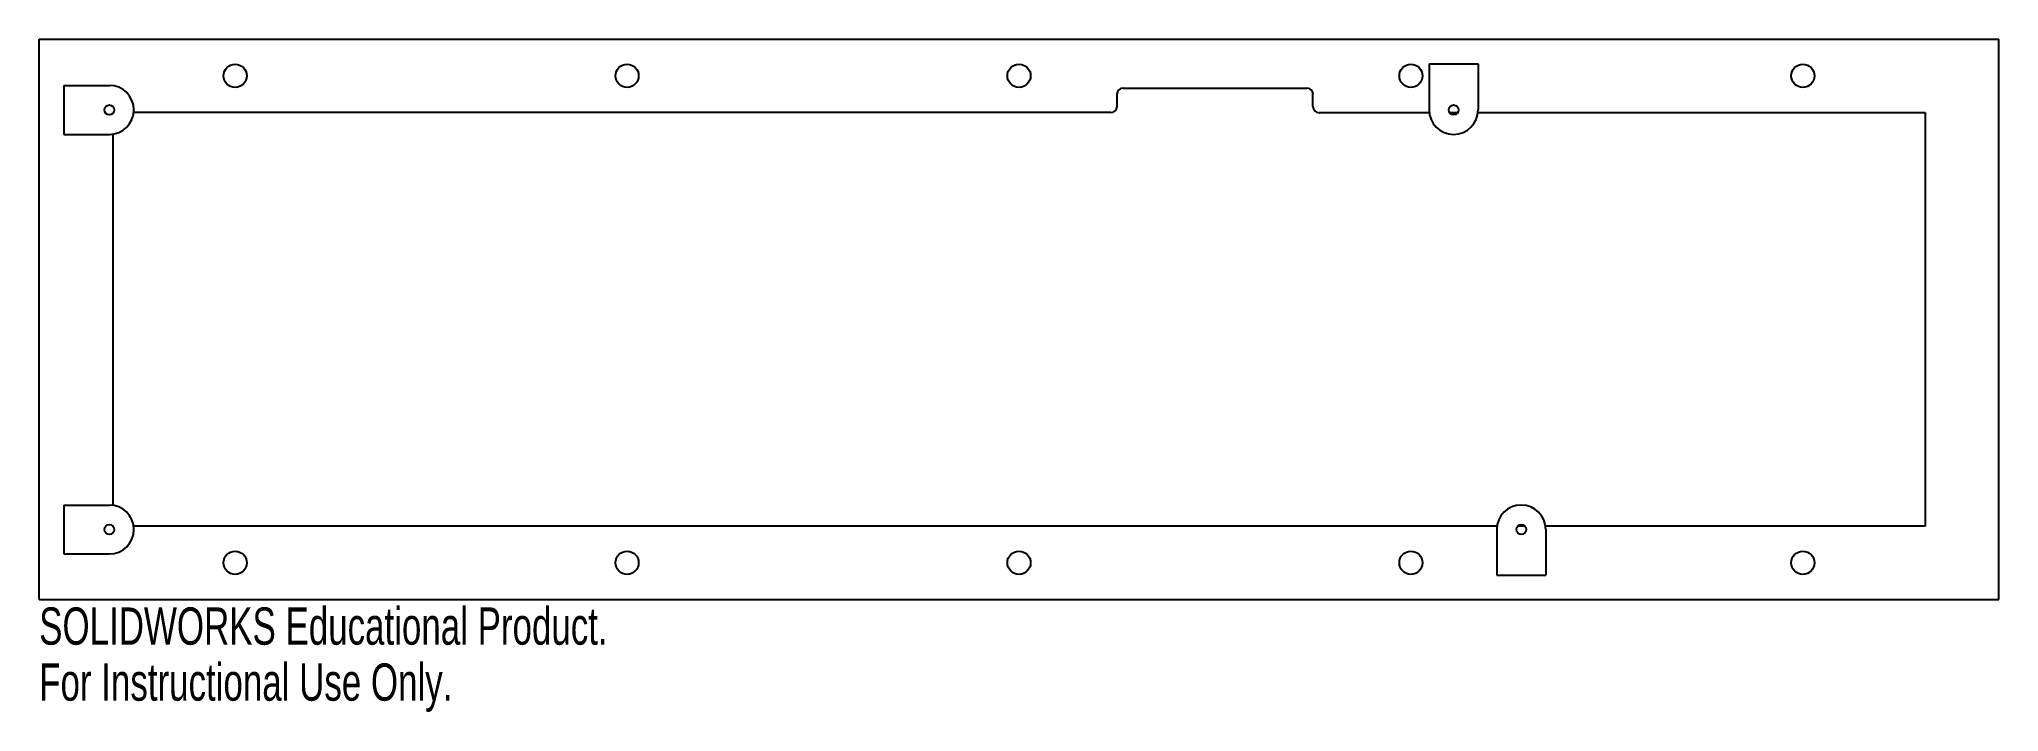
# Model space of a CAD drawing. Header units: inches. Extents: x 0 to 10, y -0.6 to 2.9.
import ezdxf

# ---------------------------------------------------------------- set-up
doc = ezdxf.new("R2010")
doc.units = ezdxf.units.IN
doc.header["$MEASUREMENT"] = 0
doc.styles.add('SLDTEXTSTYLE0', font='TXT', dxfattribs={"width": 0.7})

msp = doc.modelspace()

# ---------------------------------------------------------------- linework, layer by layer
at = {"color": 7, "linetype": 'Continuous', "lineweight": 25}
for p, q in [((0, 2.862), (10, 2.862)), ((0, 0), (0, 2.862)), ((10, 0), (10, 2.862)), ((7.093, 2.737), (7.093, 2.501)), ((7.093, 2.737), (7.343, 2.737)), ((7.343, 2.737), (7.343, 2.501)), ((0.125, 2.626), (0.125, 2.376)), ((0.125, 2.626), (0.358, 2.626)), ((5.531, 2.612), (6.469, 2.612)), ((5.5, 2.581), (5.5, 2.518)), ((6.5, 2.518), (6.5, 2.581)), ((0.375, 2.487), (0.375, 2.483)), ((0.379, 2.487), (0.375, 2.487)), ((5.469, 2.487), (0.483, 2.487)), ((6.531, 2.487), (7.094, 2.487)), ((7.198, 2.487), (7.239, 2.487)), ((7.343, 2.487), (9.625, 2.487)), ((9.625, 2.487), (9.625, 0.375)), ((0.125, 2.376), (0.358, 2.376)), ((0.375, 2.377), (0.375, 0.482)), ((0.125, 0.483), (0.125, 0.233)), ((0.125, 0.483), (0.358, 0.483)), ((0.375, 0.377), (0.375, 0.375)), ((0.377, 0.375), (0.375, 0.375)), ((7.439, 0.375), (0.482, 0.375)), ((7.438, 0.358), (7.438, 0.125)), ((7.582, 0.375), (7.544, 0.375)), ((9.625, 0.375), (7.687, 0.375)), ((7.688, 0.358), (7.688, 0.125)), ((0.125, 0.233), (0.358, 0.233)), ((7.438, 0.125), (7.688, 0.125)), ((0, 0), (10, 0))]:
    msp.add_line(p, q, dxfattribs=at)
for centre, radius in [((1, 2.675), 0.0591), ((3, 2.675), 0.0591), ((5, 2.675), 0.0591), ((7, 2.675), 0.0591), ((9, 2.675), 0.0591), ((0.358, 2.501), 0.025), ((7.218, 2.501), 0.025), ((0.358, 0.358), 0.025), ((7.563, 0.358), 0.025), ((1, 0.188), 0.0591), ((3, 0.188), 0.0591), ((5, 0.188), 0.0591), ((7, 0.188), 0.0591), ((9, 0.188), 0.0591)]:
    msp.add_circle(centre, radius, dxfattribs=at)
for centre, radius, start, end in [((0.358, 2.501), 0.125, 270, 90), ((5.531, 2.581), 0.0312, 90, 180), ((6.469, 2.581), 0.0313, 0, 90), ((5.469, 2.518), 0.0312, 270, 0), ((6.531, 2.518), 0.0313, 180, 270), ((7.218, 2.501), 0.125, 180, 0), ((0.358, 0.358), 0.125, 270, 90), ((7.563, 0.358), 0.125, 0, 180)]:
    msp.add_arc(centre, radius, start, end, dxfattribs=at)

# ---------------------------------------------------------------- texts
at = {"color": 7, "linetype": 'Continuous', "char_height": 0.1903, "attachment_point": 1, "style": 'SLDTEXTSTYLE0'}
for s, insert in [('SOLIDWORKS Educational Product.', (0, -0.04)), ('For Instructional Use Only.', (0, -0.326))]:
    msp.add_mtext(s, dxfattribs=dict(at, insert=insert))

doc.saveas('drawing.dxf')
